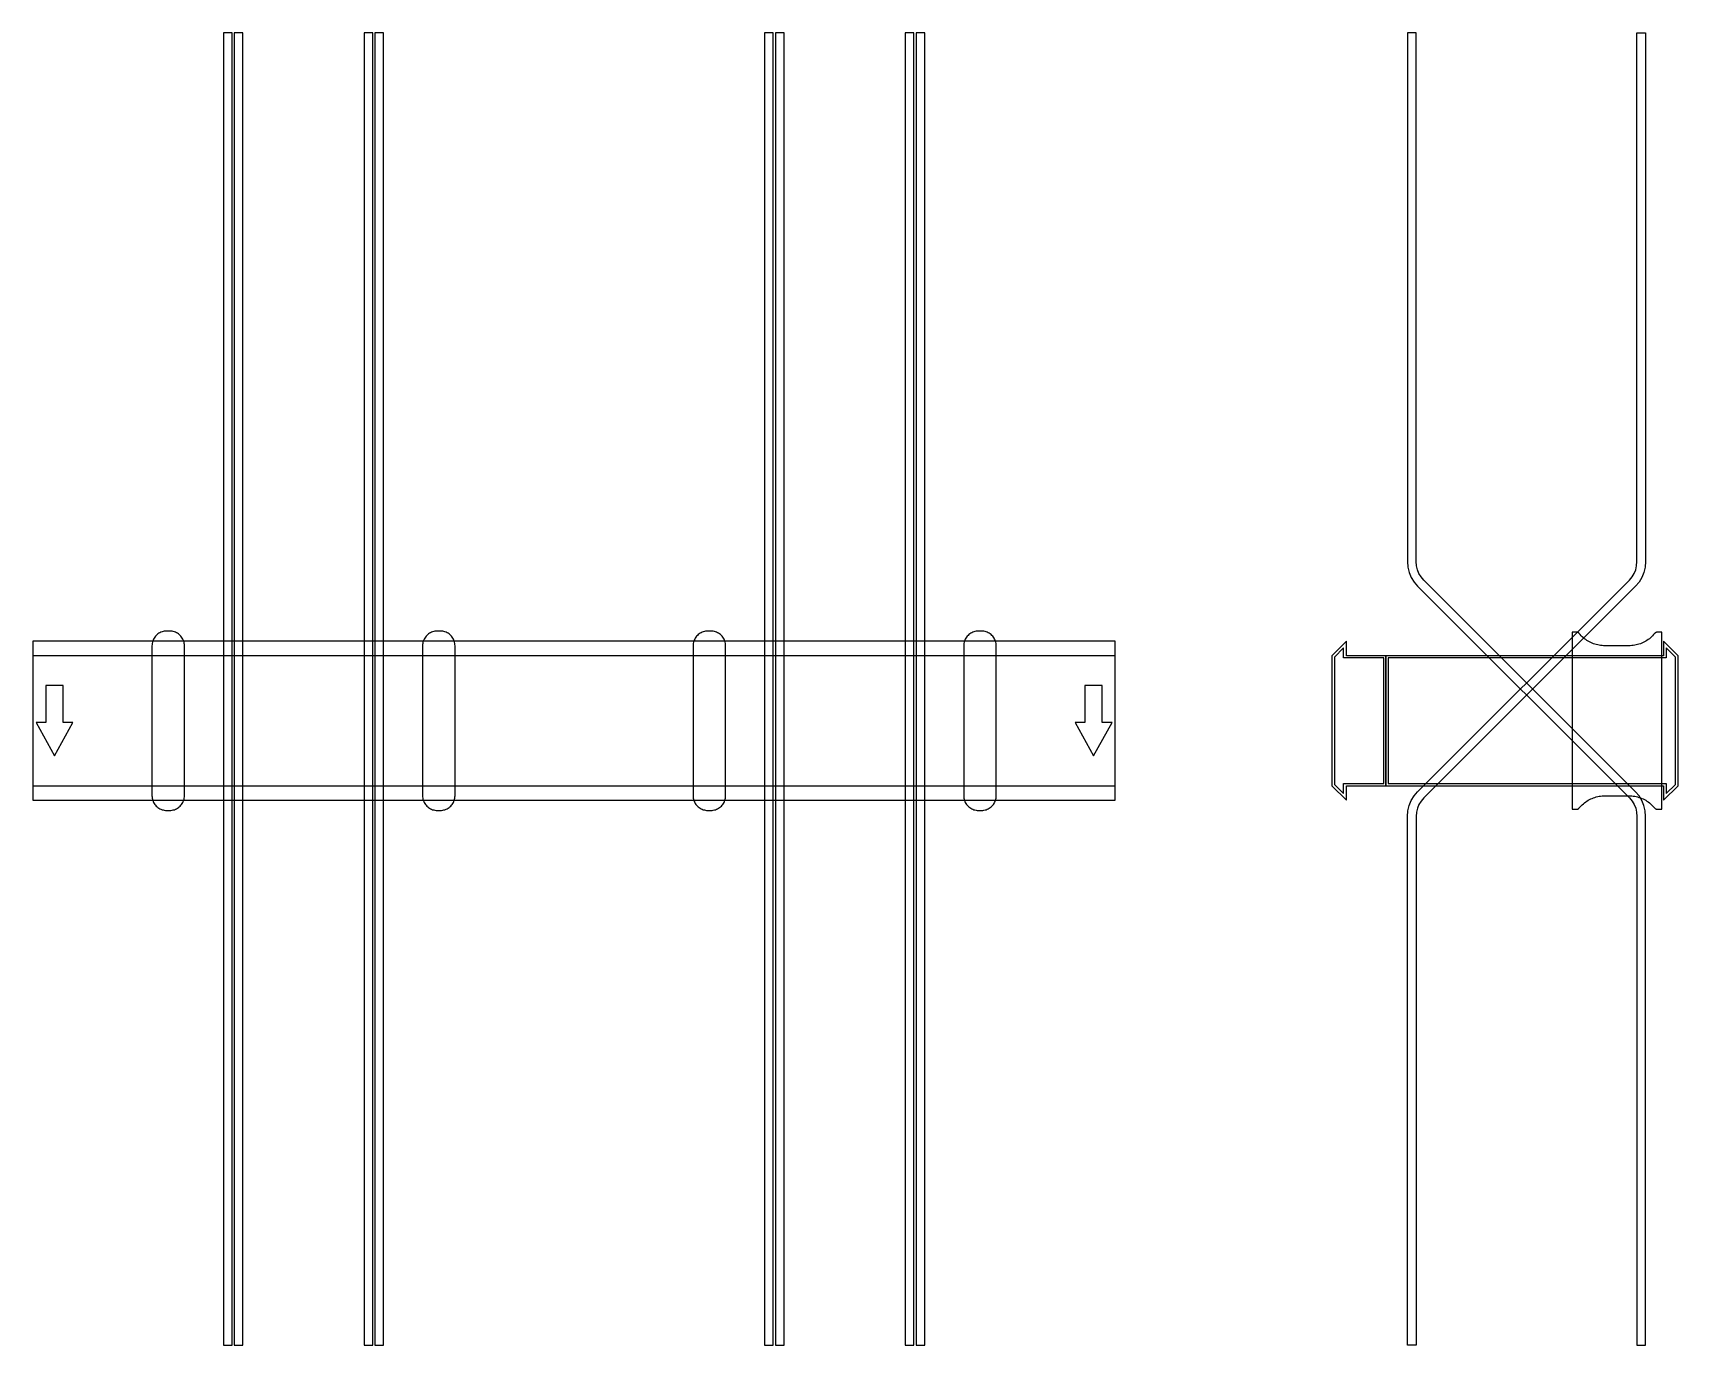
# Model space of a CAD drawing. Extents: x 0 to 1520, y -577 to 635.
import ezdxf

# ---------------------------------------------------------------- set-up
doc = ezdxf.new("R2010")
doc.units = 0
doc.layers.add('Halfen', color=7, linetype='CONTINUOUS')

msp = doc.modelspace()

# ---------------------------------------------------------------- linework, layer by layer
at = {"layer": 'Halfen', "color": 7}
for points in [[(184, -576.569), (184, 635.197), (176, 635.197), (176, -576.569)], [(194, -576.569), (194, 635.197), (186, 635.197), (186, -576.569)], [(314, -576.569), (314, 635.197), (306, 635.197), (306, -576.569)], [(324, -576.569), (324, 635.197), (316, 635.197), (316, -576.569)], [(684, -576.569), (684, 635.197), (676, 635.197), (676, -576.569)], [(694, -576.569), (694, 635.197), (686, 635.197), (686, -576.569)], [(814, -576.569), (814, 635.197), (806, 635.197), (806, -576.569)], [(824, -576.569), (824, 635.197), (816, 635.197), (816, -576.569)], [(1490, -576.569), (1490, -88.284), (1489.606, -83.278), (1488.434, -78.396), (1486.512, -73.757), (1483.889, -69.475), (1480.627, -65.657), (1285.029, 129.941), (1282.584, 132.805), (1280.616, 136.016), (1279.175, 139.495), (1278.295, 143.157), (1278, 146.912), (1278, 635.197), (1270, 635.197), (1270, 146.912), (1270.394, 141.906), (1271.566, 137.023), (1273.488, 132.384), (1276.111, 128.103), (1279.373, 124.284), (1474.971, -71.314), (1477.416, -74.177), (1479.384, -77.388), (1480.825, -80.868), (1481.705, -84.53), (1482, -88.284), (1482, -576.569)], [(1270, -576.569), (1270, -88.284), (1270.394, -83.278), (1271.566, -78.396), (1273.488, -73.757), (1276.111, -69.475), (1279.373, -65.657), (1474.971, 129.941), (1477.416, 132.805), (1479.384, 136.016), (1480.825, 139.495), (1481.705, 143.157), (1482, 146.912), (1482, 635.197), (1490, 635.197), (1490, 146.912), (1489.606, 141.906), (1488.434, 137.023), (1486.512, 132.384), (1483.889, 128.103), (1480.627, 124.284), (1285.029, -71.314), (1282.584, -74.177), (1280.616, -77.388), (1279.175, -80.868), (1278.295, -84.53), (1278, -88.284), (1278, -576.569)], [(140, -69.3), (140, -56.8), (140, 69.3), (139.958, 70.359), (139.834, 71.412), (139.627, 72.452), (139.339, 73.472), (138.972, 74.466), (138.529, 75.429), (138.011, 76.354), (137.422, 77.235), (136.765, 78.068), (136.046, 78.846), (135.268, 79.565), (134.435, 80.222), (133.554, 80.811), (132.629, 81.329), (131.666, 81.772), (130.672, 82.139), (129.652, 82.427), (128.612, 82.634), (127.559, 82.758), (126.5, 82.8), (123.5, 82.8), (122.441, 82.758), (121.388, 82.634), (120.348, 82.427), (119.328, 82.139), (118.334, 81.772), (117.371, 81.329), (116.446, 80.811), (115.565, 80.222), (114.732, 79.565), (113.954, 78.846), (113.235, 78.068), (112.578, 77.235), (111.989, 76.354), (111.471, 75.429), (111.028, 74.466), (110.661, 73.472), (110.373, 72.452), (110.166, 71.412), (110.042, 70.359), (110, 69.3), (110, -56.8), (110, -69.3), (110.042, -70.359), (110.166, -71.412), (110.373, -72.452), (110.661, -73.472), (111.028, -74.466), (111.471, -75.429), (111.989, -76.354), (112.578, -77.235), (113.235, -78.068), (113.954, -78.846), (114.732, -79.565), (115.565, -80.222), (116.446, -80.811), (117.371, -81.329), (118.334, -81.772), (119.328, -82.139), (120.348, -82.427), (121.388, -82.634), (122.441, -82.758), (123.5, -82.8), (126.5, -82.8), (127.559, -82.758), (128.612, -82.634), (129.652, -82.427), (130.672, -82.139), (131.666, -81.772), (132.629, -81.329), (133.554, -80.811), (134.435, -80.222), (135.268, -79.565), (136.046, -78.846), (136.765, -78.068), (137.422, -77.235), (138.011, -76.354), (138.529, -75.429), (138.972, -74.466), (139.339, -73.472), (139.627, -72.452), (139.834, -71.412), (139.958, -70.359), (140, -69.3)], [(390, -69.3), (390, -56.8), (390, 69.3), (389.958, 70.359), (389.834, 71.412), (389.627, 72.452), (389.339, 73.472), (388.972, 74.466), (388.529, 75.429), (388.011, 76.354), (387.422, 77.235), (386.765, 78.068), (386.046, 78.846), (385.268, 79.565), (384.435, 80.222), (383.554, 80.811), (382.629, 81.329), (381.666, 81.772), (380.672, 82.139), (379.652, 82.427), (378.612, 82.634), (377.559, 82.758), (376.5, 82.8), (373.5, 82.8), (372.441, 82.758), (371.388, 82.634), (370.348, 82.427), (369.328, 82.139), (368.334, 81.772), (367.371, 81.329), (366.446, 80.811), (365.565, 80.222), (364.732, 79.565), (363.954, 78.846), (363.235, 78.068), (362.578, 77.235), (361.989, 76.354), (361.471, 75.429), (361.028, 74.466), (360.661, 73.472), (360.373, 72.452), (360.166, 71.412), (360.042, 70.359), (360, 69.3), (360, -56.8), (360, -69.3), (360.042, -70.359), (360.166, -71.412), (360.373, -72.452), (360.661, -73.472), (361.028, -74.466), (361.471, -75.429), (361.989, -76.354), (362.578, -77.235), (363.235, -78.068), (363.954, -78.846), (364.732, -79.565), (365.565, -80.222), (366.446, -80.811), (367.371, -81.329), (368.334, -81.772), (369.328, -82.139), (370.348, -82.427), (371.388, -82.634), (372.441, -82.758), (373.5, -82.8), (376.5, -82.8), (377.559, -82.758), (378.612, -82.634), (379.652, -82.427), (380.672, -82.139), (381.666, -81.772), (382.629, -81.329), (383.554, -80.811), (384.435, -80.222), (385.268, -79.565), (386.046, -78.846), (386.765, -78.068), (387.422, -77.235), (388.011, -76.354), (388.529, -75.429), (388.972, -74.466), (389.339, -73.472), (389.627, -72.452), (389.834, -71.412), (389.958, -70.359), (390, -69.3)], [(640, -69.3), (640, -56.8), (640, 69.3), (639.958, 70.359), (639.834, 71.412), (639.627, 72.452), (639.339, 73.472), (638.972, 74.466), (638.529, 75.429), (638.011, 76.354), (637.422, 77.235), (636.765, 78.068), (636.046, 78.846), (635.268, 79.565), (634.435, 80.222), (633.554, 80.811), (632.629, 81.329), (631.666, 81.772), (630.672, 82.139), (629.652, 82.427), (628.612, 82.634), (627.559, 82.758), (626.5, 82.8), (623.5, 82.8), (622.441, 82.758), (621.388, 82.634), (620.348, 82.427), (619.328, 82.139), (618.334, 81.772), (617.371, 81.329), (616.446, 80.811), (615.565, 80.222), (614.732, 79.565), (613.954, 78.846), (613.235, 78.068), (612.578, 77.235), (611.989, 76.354), (611.471, 75.429), (611.028, 74.466), (610.661, 73.472), (610.373, 72.452), (610.166, 71.412), (610.042, 70.359), (610, 69.3), (610, -56.8), (610, -69.3), (610.042, -70.359), (610.166, -71.412), (610.373, -72.452), (610.661, -73.472), (611.028, -74.466), (611.471, -75.429), (611.989, -76.354), (612.578, -77.235), (613.235, -78.068), (613.954, -78.846), (614.732, -79.565), (615.565, -80.222), (616.446, -80.811), (617.371, -81.329), (618.334, -81.772), (619.328, -82.139), (620.348, -82.427), (621.388, -82.634), (622.441, -82.758), (623.5, -82.8), (626.5, -82.8), (627.559, -82.758), (628.612, -82.634), (629.652, -82.427), (630.672, -82.139), (631.666, -81.772), (632.629, -81.329), (633.554, -80.811), (634.435, -80.222), (635.268, -79.565), (636.046, -78.846), (636.765, -78.068), (637.422, -77.235), (638.011, -76.354), (638.529, -75.429), (638.972, -74.466), (639.339, -73.472), (639.627, -72.452), (639.834, -71.412), (639.958, -70.359), (640, -69.3)], [(890, -69.3), (890, -56.8), (890, 69.3), (889.958, 70.359), (889.834, 71.412), (889.627, 72.452), (889.339, 73.472), (888.972, 74.466), (888.529, 75.429), (888.011, 76.354), (887.422, 77.235), (886.765, 78.068), (886.046, 78.846), (885.268, 79.565), (884.435, 80.222), (883.554, 80.811), (882.629, 81.329), (881.666, 81.772), (880.672, 82.139), (879.652, 82.427), (878.612, 82.634), (877.559, 82.758), (876.5, 82.8), (873.5, 82.8), (872.441, 82.758), (871.388, 82.634), (870.348, 82.427), (869.328, 82.139), (868.334, 81.772), (867.371, 81.329), (866.446, 80.811), (865.565, 80.222), (864.732, 79.565), (863.954, 78.846), (863.235, 78.068), (862.578, 77.235), (861.989, 76.354), (861.471, 75.429), (861.028, 74.466), (860.661, 73.472), (860.373, 72.452), (860.166, 71.412), (860.042, 70.359), (860, 69.3), (860, -56.8), (860, -69.3), (860.042, -70.359), (860.166, -71.412), (860.373, -72.452), (860.661, -73.472), (861.028, -74.466), (861.471, -75.429), (861.989, -76.354), (862.578, -77.235), (863.235, -78.068), (863.954, -78.846), (864.732, -79.565), (865.565, -80.222), (866.446, -80.811), (867.371, -81.329), (868.334, -81.772), (869.328, -82.139), (870.348, -82.427), (871.388, -82.634), (872.441, -82.758), (873.5, -82.8), (876.5, -82.8), (877.559, -82.758), (878.612, -82.634), (879.652, -82.427), (880.672, -82.139), (881.666, -81.772), (882.629, -81.329), (883.554, -80.811), (884.435, -80.222), (885.268, -79.565), (886.046, -78.846), (886.765, -78.068), (887.422, -77.235), (888.011, -76.354), (888.529, -75.429), (888.972, -74.466), (889.339, -73.472), (889.627, -72.452), (889.834, -71.412), (889.958, -70.359), (890, -69.3)], [(1505, -81.8), (1505, 81.8), (1501, 81.8), (1500.846, 81.797), (1500.691, 81.786), (1500.538, 81.769), (1500.385, 81.746), (1500.234, 81.715), (1500.084, 81.678), (1499.936, 81.634), (1499.789, 81.584), (1499.646, 81.527), (1499.505, 81.464), (1499.366, 81.395), (1499.231, 81.32), (1499.1, 81.239), (1498.972, 81.153), (1498.848, 81.06), (1498.728, 80.963), (1498.613, 80.86), (1498.502, 80.752), (1498.397, 80.639), (1498.296, 80.522), (1497.41, 79.491), (1496.479, 78.5), (1495.505, 77.551), (1494.491, 76.646), (1493.437, 75.787), (1492.347, 74.975), (1491.222, 74.211), (1490.064, 73.499), (1488.876, 72.838), (1487.66, 72.23), (1486.418, 71.676), (1485.153, 71.178), (1483.867, 70.736), (1482.563, 70.351), (1481.243, 70.024), (1479.911, 69.756), (1478.567, 69.547), (1477.216, 69.397), (1475.859, 69.307), (1474.5, 69.277), (1452.5, 69.277), (1451.141, 69.307), (1449.784, 69.397), (1448.433, 69.547), (1447.089, 69.756), (1445.757, 70.024), (1444.437, 70.351), (1443.133, 70.736), (1441.847, 71.178), (1440.582, 71.676), (1439.34, 72.23), (1438.124, 72.838), (1436.936, 73.499), (1435.778, 74.211), (1434.653, 74.975), (1433.563, 75.787), (1432.509, 76.646), (1431.495, 77.551), (1430.521, 78.5), (1429.59, 79.491), (1428.704, 80.522), (1428.603, 80.639), (1428.498, 80.752), (1428.387, 80.86), (1428.272, 80.963), (1428.152, 81.06), (1428.028, 81.153), (1427.9, 81.239), (1427.769, 81.32), (1427.634, 81.395), (1427.495, 81.464), (1427.354, 81.527), (1427.211, 81.584), (1427.064, 81.634), (1426.916, 81.678), (1426.766, 81.715), (1426.615, 81.746), (1426.462, 81.769), (1426.309, 81.786), (1426.154, 81.797), (1426, 81.8), (1422, 81.8), (1422, -81.8), (1426, -81.8), (1426.154, -81.797), (1426.309, -81.786), (1426.462, -81.769), (1426.615, -81.746), (1426.766, -81.715), (1426.916, -81.678), (1427.064, -81.634), (1427.211, -81.584), (1427.354, -81.527), (1427.495, -81.464), (1427.634, -81.395), (1427.769, -81.32), (1427.9, -81.239), (1428.028, -81.153), (1428.152, -81.06), (1428.272, -80.963), (1428.387, -80.86), (1428.498, -80.752), (1428.603, -80.639), (1428.704, -80.522), (1429.59, -79.491), (1430.521, -78.5), (1431.495, -77.551), (1432.509, -76.646), (1433.563, -75.787), (1434.653, -74.975), (1435.778, -74.211), (1436.936, -73.499), (1438.124, -72.838), (1439.34, -72.23), (1440.582, -71.676), (1441.847, -71.178), (1443.133, -70.736), (1444.437, -70.351), (1445.757, -70.024), (1447.089, -69.756), (1448.433, -69.547), (1449.784, -69.397), (1451.141, -69.307), (1452.5, -69.277), (1474.5, -69.277), (1475.859, -69.307), (1477.216, -69.397), (1478.567, -69.547), (1479.911, -69.756), (1481.243, -70.024), (1482.563, -70.351), (1483.867, -70.736), (1485.153, -71.178), (1486.418, -71.676), (1487.66, -72.23), (1488.876, -72.838), (1490.064, -73.499), (1491.222, -74.211), (1492.347, -74.975), (1493.437, -75.787), (1494.491, -76.646), (1495.505, -77.551), (1496.479, -78.5), (1497.41, -79.491), (1498.296, -80.522), (1498.397, -80.639), (1498.502, -80.752), (1498.613, -80.86), (1498.728, -80.963), (1498.848, -81.06), (1498.972, -81.153), (1499.1, -81.239), (1499.231, -81.32), (1499.366, -81.395), (1499.505, -81.464), (1499.646, -81.527), (1499.789, -81.584), (1499.936, -81.634), (1500.084, -81.678), (1500.234, -81.715), (1500.385, -81.746), (1500.538, -81.769), (1500.691, -81.786), (1500.846, -81.797), (1501, -81.8)], [(0, -73.5), (1000, -73.5), (1000, 73.5), (0, 73.5)], [(1250, -60), (1250, 60), (1213.5, 60), (1213.5, 73.5), (1200, 60), (1200, -60), (1213.5, -73.5), (1213.5, -60)], [(1248, -58), (1248, 58), (1211, 58), (1211, 67.25), (1202.5, 58.75), (1202.5, -58.75), (1211, -67.25), (1211, -58)], [(1520, -60), (1520, 60), (1506.5, 73.5), (1506.5, 60), (1250, 60), (1250, -60), (1506.5, -60), (1506.5, -73.5)], [(1517.5, -58.75), (1517.5, 58.75), (1509, 67.25), (1509, 58), (1252, 58), (1252, -58), (1509, -58), (1509, -67.25)], [(0, -60), (1000, -60), (1000, 60), (0, 60)], [(20, -32.5), (37, -1.5), (28, -1.5), (28, 32.5), (12, 32.5), (12, -1.5), (3, -1.5)], [(980, -32.5), (997, -1.5), (988, -1.5), (988, 32.5), (972, 32.5), (972, -1.5), (963, -1.5)]]:
    msp.add_lwpolyline(points, close=True, dxfattribs=at)

doc.saveas('drawing.dxf')
